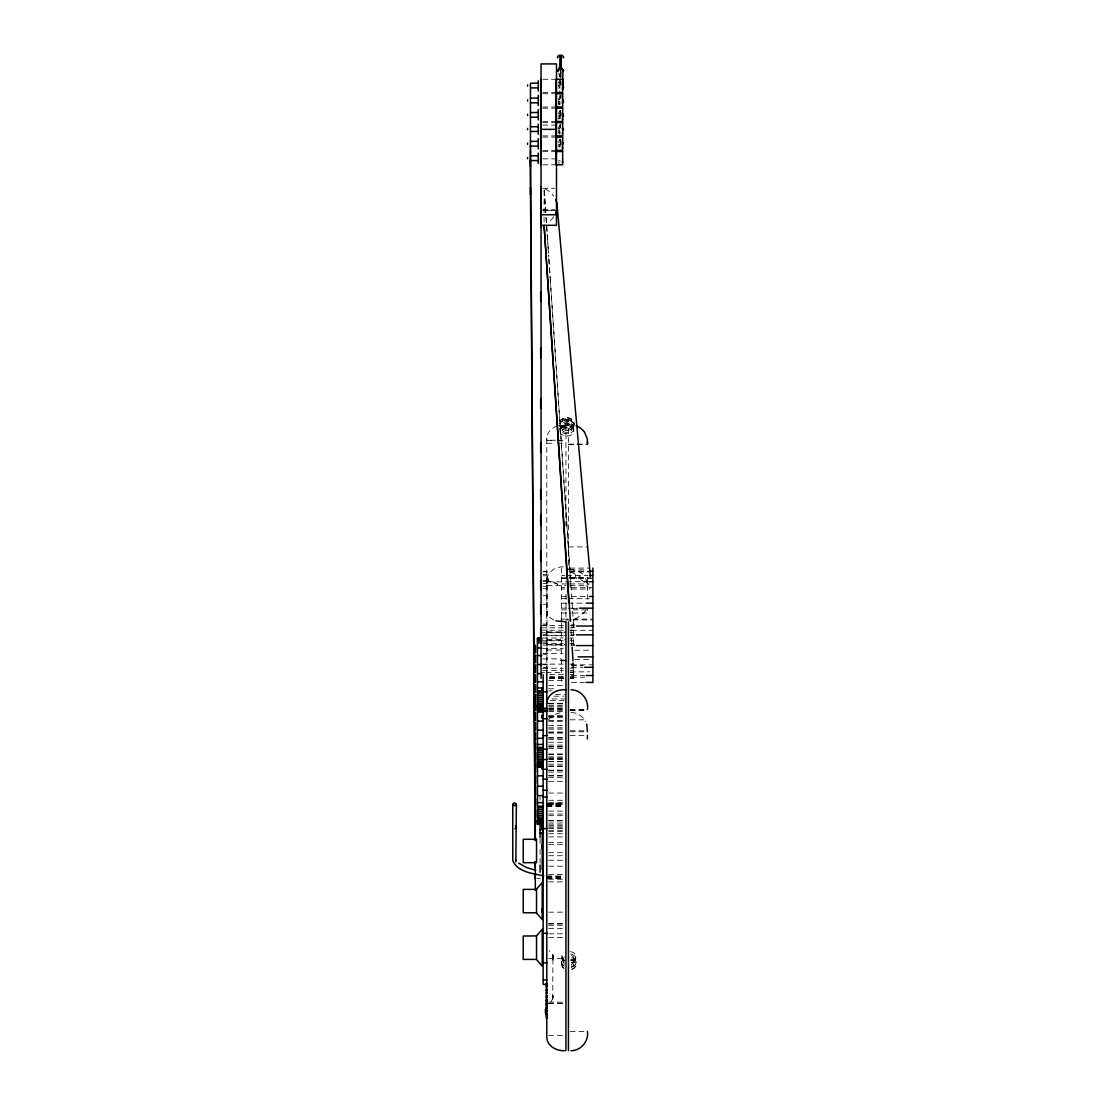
<?xml version="1.0" encoding="UTF-8"?>
<svg xmlns="http://www.w3.org/2000/svg" width="1106" height="1106" viewBox="0 0 1106 1106"><rect width="100%" height="100%" fill="white"/><g stroke="black" fill="none" stroke-linecap="round" stroke-linejoin="round"><path stroke-width="0.75" stroke-dasharray="5 3.75" d="M544.055 221.947L544.097 188.255A32.738 23.115 -3.8 0 1 553.733 196.108M546.958 616.07L546.958 579.917L548.424 579.917L547.332 581.659M560.369 139.411L560.369 143.296L560.41 139.95M560.3 127.743L560.908 125.158M560.369 81.54L560.369 84.125L560.466 72.236M561.005 71.13L560.369 74.323L560.369 70.452M570.102 587.286L570.115 572.009L548.631 255.044M560.327 127.37L560.355 124.024L560.424 129.029M561.005 84.803L561.046 81.609M561.019 77.047L561.074 72.249M560.991 117.098L561.06 110.697M561.046 98.268L561.074 95.061M560.991 145.577L561.06 139.162M552.71 999.008L552.972 955.031L553 957.036M553.124 997.211L553 995.469M546.793 583.097L548.659 576.834L546.793 583.802M546.793 671.19L546.793 438.156C546.903 432.778 551.078 428.368 555.876 426.446M553.138 957.008L553 958.003A6.622 6.567 0 0 0 552.972 955.045L549.253 950.607M553 960.119L552.682 956.953L553.083 957.727M553.124 997.225L551.618 1000.902L549.253 1002.713M558.489 82.438L559.885 80.24M558.489 99.111L559.885 96.913L560.977 96.913M558.489 113.13L559.885 110.932L560.977 110.946M558.419 127.356L560.424 125.158M558.489 141.609L559.885 139.411M548.659 719.799C551.866 715.001 557.728 712.637 563.355 712.554M558.267 425.644L568.553 425.091M563.355 566.825C555.24 566.562 545.507 572.839 546.958 581.88L565.94 581.88M542.77 79.286L556.498 79.286M542.77 92.558L556.498 92.558M542.77 93.747L556.498 93.747M542.77 107.006L554.783 107.006M542.77 108.194L556.498 108.194M542.77 121.453L556.498 121.453M542.77 122.642L556.498 122.642M542.77 125.075L556.498 125.075M542.77 135.9L556.498 135.9M542.77 137.089L556.498 137.089M542.77 150.361L556.498 150.361M542.77 151.536L556.498 151.536M542.77 158.863L554.783 158.863M542.77 164.808L556.498 164.808M542.77 188.255L554.783 188.255M542.77 209.684L554.783 209.684M555.585 440.216L546.958 440.216L546.793 438.156M557.313 440.216L565.94 440.216M546.958 440.603L555.585 440.603M557.313 440.603L565.94 440.603M546.958 443.257L555.585 443.257M557.313 443.257L565.94 443.257M568.443 444.156L583.968 444.156M568.443 444.488L587.424 444.488M568.443 546.903L587.424 546.903M569.839 568.097L589.581 568.097M570.171 569.908L587.424 569.908M569.839 571.249L589.581 571.249M543.157 571.332L546.958 571.332L546.958 670.582M543.157 571.747L546.958 571.747M569.839 571.94L591.226 571.94M543.157 574.553L546.958 574.553M561.613 575.493L564.903 575.493M566.548 575.493L587.936 575.493M543.157 575.784L546.958 575.784M561.613 577.857L568.194 577.857M569.839 577.857L591.226 577.857M561.613 578.314L568.194 578.314M569.839 578.314L592.871 578.314M543.157 580.387L546.958 580.387M543.157 581.397L546.958 581.397M566.548 581.728L589.581 581.728M543.157 583.443L546.958 583.443M561.613 583.94L568.194 583.94M569.839 583.94L589.581 583.94M546.958 585.378L565.94 585.378M570.171 585.641L587.424 585.641M543.157 586.484L546.958 586.484M561.613 587.687L564.903 587.687M571.484 587.687L592.871 587.687M543.157 588.655L546.958 588.655M561.613 589.028L564.903 589.028M571.484 589.028L589.581 589.028M543.157 595.775L546.958 595.775M561.613 596.466L569.839 596.466M571.484 596.466L589.581 596.466M561.613 598.664L566.548 598.664M568.194 598.664L589.581 598.664M561.613 603.157L566.548 603.157M568.194 603.157L584.645 603.157M543.157 604.277L546.958 604.277M561.613 608.162L566.548 608.162M568.194 608.162L578.065 608.162M571.899 608.646L577.069 608.646M561.613 609.876L566.548 609.876M573.129 609.876L589.581 609.876M561.613 613L571.484 613M573.129 613L589.581 613M563.258 619.084L571.484 619.084M573.129 619.084L592.871 619.084M566.548 619.927L571.484 619.927M573.129 619.927L592.871 619.927M543.157 624.047L546.958 624.047M571.484 624.226L574.774 624.226M543.157 625.194L546.958 625.194M541.055 625.471L565.94 625.484M570.171 625.471L573.599 625.471L573.599 645.088L570.171 645.088M571.484 626.024L574.774 626.024M571.484 627.461L574.774 627.461M541.055 627.793L563.313 627.793M570.171 627.793L573.599 627.793M541.055 630.213L563.313 630.213M570.171 630.213L573.599 630.213M571.484 630.323L592.871 630.323M546.958 631.899L565.94 631.899M546.958 632.397L565.94 632.397M541.055 632.715L563.313 632.715M570.171 632.715L573.599 632.715M543.157 634.65L546.958 634.65M571.484 634.844L574.774 634.844M542.756 635.314L563.313 635.314M570.171 635.314L573.599 635.314M546.958 635.687L565.94 635.687M542.756 637.996L563.313 637.996M570.171 637.996L573.599 637.996M546.958 639.489L565.94 639.489M546.958 640.319L564.212 640.319M541.055 640.761L563.313 640.761M570.171 640.761L573.599 640.761M543.157 642.102L546.958 642.102M542.756 643.623L563.313 643.623M570.171 643.623L573.599 643.623M571.484 644.342L574.774 644.342M546.958 644.563L565.94 644.563M546.958 644.867L565.94 644.867M542.756 645.088L563.313 645.088M574.774 645.586L571.484 645.586L571.014 638.826M542.756 648.475L563.313 648.475M546.958 650.024L564.212 650.024M574.774 650.204L592.871 650.204M542.756 653.356L563.313 653.356M543.157 654.254L546.958 654.254M542.756 658.858L560.756 658.927M574.774 659.549L592.871 659.549M541.055 664.112L563.313 664.112M570.171 664.112L573.599 664.112L573.599 678.448L570.171 678.448M543.157 664.692L546.958 664.692M571.484 664.844L592.871 664.844M571.484 665.646L583 665.646M571.484 667.305L583 667.305M543.157 667.706L546.958 667.706M542.756 668.245L563.313 668.245M570.171 668.245L573.599 668.245M542.756 670.388L563.313 670.388M570.171 670.388L573.599 670.388M570.171 671.978L589.581 671.771M541.055 672.42L544.47 672.42M546.184 672.42L563.313 672.42M570.171 672.42L573.599 672.42M549.613 674.646L563.313 674.646M570.171 674.646L573.599 674.646M571.484 675.503L584.645 675.503M549.613 676.36L563.313 676.36M570.171 676.36L573.599 676.36M571.484 677.231L584.645 677.231M549.613 677.563L563.313 677.563M570.171 677.563L573.599 677.563M549.613 678.116L563.313 678.116M570.171 678.116L573.599 678.116M549.613 678.268L563.313 678.268M570.171 678.268L573.599 678.268M549.613 678.448L563.313 678.448M548.687 680.48L564.212 680.48M571.484 682.416L584.645 682.416M548.687 685.444L564.212 685.388M548.687 688.789L553.857 688.789M548.687 690.891L552.129 690.891M555.585 694.568L565.94 694.568M553.857 696.172L564.212 696.172M552.129 698.937L565.94 698.937M550.415 700.444L565.94 700.444M548.687 703.264L564.212 703.264M548.687 703.706L564.212 703.706M548.687 703.789L564.212 703.789M548.687 705.462L565.94 705.462M548.687 706.748L564.212 706.748M548.687 708.075L564.212 708.075M548.687 708.766L564.212 708.766M570.171 709.499L583.968 709.499M548.687 709.554L564.212 709.554M570.171 710.107L583.968 710.107M548.687 710.688L564.212 710.688M570.171 710.522L583.968 710.522M548.687 711.642L564.212 711.642M548.687 715.513L564.212 715.513M548.687 716.522L564.212 716.522M548.687 716.688L564.212 716.688M548.687 717.67L564.212 717.67M570.171 719.826L587.424 719.826M548.687 720.587L564.212 720.587M548.687 721.306L564.212 721.306M548.687 725.508L565.94 725.508M548.687 727.831L565.94 727.831M548.687 729.075L564.212 729.075M570.171 730.803L583.968 730.803M570.171 731.771L583.968 731.771M548.687 731.992L565.94 731.992M548.687 732.531L564.212 732.531M548.687 733.071L565.94 733.071M570.171 735.393L587.424 735.393M548.687 737.495L564.212 737.495M548.687 738.172L564.212 738.172M548.687 739.651L564.212 739.651M548.687 742.278L564.212 742.278M548.687 745.112L564.212 745.112M548.687 746.661L564.212 746.661M548.687 747.02L564.212 747.02M548.687 748.596L565.94 748.596M548.687 754.002L565.94 754.002M548.687 754.347L565.94 754.278M548.687 756.891L564.212 756.891M548.687 757.983L564.212 757.983M548.687 758.771L564.212 758.771M548.687 759.421L564.212 759.421M548.687 761.564L564.212 761.564M548.687 761.702L564.212 761.702M548.687 764.122L564.212 764.122M548.687 765.905L564.212 765.905M548.687 766.555L564.212 766.555M548.687 770.135L564.212 770.135M548.687 770.384L564.212 770.384M548.687 772.043L564.212 772.043M548.687 775.361L565.94 775.361M548.687 775.983L564.212 775.983M548.687 777.698L564.212 777.698M548.687 781.348L564.212 781.348M548.687 793.057L564.212 793.057M548.687 800.274L565.94 800.274M548.687 802.804L564.212 802.804M546.958 803.219L564.212 803.219M548.687 803.357L564.212 803.357M546.958 803.827L564.212 803.827M546.958 804.532L564.212 804.532M548.687 804.712L564.212 804.712M546.958 805.265L564.212 805.265M546.958 805.915L564.212 805.915M546.958 806.412L564.212 806.412M548.687 811.099L564.212 811.099M548.687 814.071L564.212 814.071M548.687 815.689L565.94 815.689M548.687 820.472L564.212 820.472M548.687 820.942L565.94 820.942M548.687 823.044L564.212 823.044M548.687 824.896L564.212 824.896M548.687 825.961L564.212 825.961M548.687 827.26L565.94 827.26M548.687 828.38L564.212 828.38M548.687 830.288L564.212 830.288M548.687 831.449L564.212 831.449M548.687 833.717L564.212 833.717M548.687 836.938L564.212 836.938M548.687 842.661L564.212 842.661M548.687 844.459L564.212 844.459M548.687 852.712L564.212 852.712M548.687 855.74L564.212 855.74M548.687 860.247L564.212 860.247M548.687 866.178L564.212 866.178M548.687 874.39L564.212 874.39M546.958 875.98L564.212 875.98M546.958 876.56L564.212 876.56M546.958 877.252L564.212 877.252M546.958 877.984L564.212 877.984M536.977 878.344L540.309 878.344M546.958 878.662L564.212 878.662M548.687 879.201L564.212 879.201M548.687 881.883L565.94 881.883M548.687 912.173L565.94 912.173M548.687 923.634L564.212 923.634M548.687 923.952L565.94 923.952M548.687 925.21L564.212 925.21M548.687 928.501L564.212 928.501M548.687 933.81L564.212 933.81M548.687 937.556L564.212 937.556M548.687 958.667L564.212 958.667M548.687 1002.119L565.94 1002.119M548.687 1003.294L565.94 1003.294M548.687 1003.488L564.212 1003.488M570.171 1031.4L587.424 1031.4M548.687 1035.354L564.212 1035.354M561.101 76.798L559.885 76.798A16.148 3.207 78.7 0 0 558.641 73.328M569.742 569.466L573.613 569.452L576.115 578.051A16.77 11.862 0 0 1 587.355 587.327L587.424 588.198M573.613 425.16L568.443 425.091L568.443 569.908M571.028 712.513C577.125 712.582 582.959 716.218 585.724 721.651M576.115 578.051L568.443 577.553L587.59 577.553L587.59 601.747M578.507 571.069L580.705 572.424M553.677 620.148L547.65 615.613L546.958 611.189M579.627 571.581L582.682 574.097M558.489 85.812L559.885 87.996M558.489 102.471L559.885 104.669L559.885 95.061M558.489 116.503L559.885 118.688L559.885 110.683M558.419 130.715L559.83 132.914L559.83 124.909M558.489 144.969L559.885 147.167L559.885 139.162M585.724 578.231L587.355 583.083M553 995.704L553.138 996.451M545.77 212.822L544.097 188.255L545.949 215.794M546.101 217.744L547.138 233.007M547.249 234.693L548.521 253.357M546.074 217.523L547.346 236.463M547.47 238.177L548.742 257.117M548.853 258.832L550.138 277.772M550.249 279.486L573.599 625.471M570.973 629.881L571.996 645.379M573.143 662.591L573.599 669.476M572.59 662.936L573.599 678.448M553.124 956.759L553.138 957.741M587.59 608.646L587.59 610.443M576.088 962.275A7.244 5.115 0 0 1 570.724 967.211A7.203 5.101 0 0 0 576.06 962.248A7.203 5.101 0 0 0 570.71 957.326A7.244 5.115 0 0 1 576.088 962.275L576.088 964.695A7.244 5.115 0 0 1 570.724 969.644M570.641 951.602A6.899 4.88 0 0 1 575.756 956.317L575.756 958.681M574.097 423.031L574.097 425.229M574.069 958.736L574.069 962.206M573.765 428.824A6.899 4.88 0 0 1 563.41 433.054A6.899 4.88 0 0 1 563.41 424.593A6.899 4.88 0 0 1 573.765 428.824L573.765 431.188A6.899 4.88 0 0 1 563.41 435.418A6.899 4.88 0 0 1 563.41 426.957A6.899 4.88 0 0 1 573.765 431.188M572.079 425.285A5.226 3.691 0 0 1 564.24 428.492A5.226 3.691 0 0 1 564.24 422.091A5.226 3.691 0 0 1 572.079 425.285L572.079 428.755M565.94 425.091L565.94 525.917M565.94 594.392L565.94 621.835M563.631 958.736L563.631 962.206M561.945 956.317L561.945 958.681M561.627 425.285L561.627 428.755M561.613 568.097L561.613 616.954M561.613 622.941L561.613 657.337M561.613 658.844L561.613 682.416M561.613 962.275L561.613 964.695M560.493 71.13L560.493 84.803M560.493 95.061L560.493 98.268M560.493 110.683L560.493 118.688M560.493 139.162L560.493 147.167M559.885 73.839L559.885 77.047M559.885 81.595L559.885 93.706M559.885 137.808L559.885 128.199A16.148 4.369 -86.7 0 0 558.641 128.448M559.954 428.824L559.954 431.188M559.83 118.757L559.83 113.946A16.148 4.369 -86.7 0 0 558.585 114.181M540.074 796.901L540.074 800.136M540.074 838.597L540.074 843.754M540.074 849.491L540.074 864.159M558.641 85.936A16.148 4.369 -86.7 0 1 559.885 85.701M559.719 101.918A2.53 1.175 0.6 0 1 558.585 101.6M558.585 99.941A2.53 1.175 0.6 0 1 559.719 99.651M558.378 118.522A2.53 1.175 0.6 0 1 560.161 118.19M558.585 118.231A16.148 3.207 78.7 0 1 559 119.296M559.65 130.162A2.53 1.175 0.6 0 1 558.516 129.844M558.516 128.185A2.53 1.175 0.6 0 1 559.65 127.895M558.309 146.766A2.53 1.175 0.6 0 1 560.092 146.434M558.378 88.176A2.53 1.175 0.6 0 1 560.161 87.844M559.719 85.259A2.53 1.175 0.6 0 1 558.585 84.941M558.585 83.282A2.53 1.175 0.6 0 1 561.019 82.991M560.161 103.867A2.53 1.175 0.6 0 1 558.378 103.508M558.378 101.849A2.53 1.175 0.6 0 1 560.161 101.517M558.641 104.005A16.148 3.207 78.7 0 1 559.069 105.084M558.641 99.969A16.148 4.369 -86.7 0 1 559.885 99.734M559.719 115.936A2.53 1.175 0.6 0 1 558.585 115.632M558.585 113.973A2.53 1.175 0.6 0 1 559.719 113.669M558.378 132.54A2.53 1.175 0.6 0 1 560.161 132.208M558.641 132.485A16.148 3.207 78.7 0 1 559.069 133.549M561.019 144.43A2.53 1.175 0.6 0 1 558.585 144.098M558.585 142.439A2.53 1.175 0.6 0 1 561.019 142.162M560.161 163.038A2.53 1.175 0.6 0 1 558.378 162.679M558.378 161.02A2.53 1.175 0.6 0 1 560.161 160.688M553.705 216.831A32.738 23.115 -3.8 0 1 547.857 222.831M585.779 610.567A38.848 27.443 -3.8 0 1 571.65 620.577M570.115 572.009A38.848 27.443 -3.8 0 1 590.148 588.433M574.097 422.81A7.244 5.115 0 0 1 567.807 427.884A7.244 5.115 0 0 1 559.871 424.137M559.871 421.483A7.244 5.115 0 0 1 566.853 417.681A7.244 5.115 0 0 1 573.848 421.483M571.47 959.04A5.24 3.705 0 0 1 571.47 965.469M564.309 964.1A5.24 3.705 0 0 1 564.309 960.395M570.724 959.745A7.244 5.115 0 0 1 576.088 964.695M563.728 968.317A7.244 5.115 0 0 1 563.728 961.073M571.47 955.473A5.24 3.705 0 0 1 571.47 961.888M564.309 960.533A5.24 3.705 0 0 1 564.309 956.842M575.756 956.317A6.899 4.88 0 0 1 570.641 961.031M563.963 959.759A6.899 4.88 0 0 1 563.963 952.86M570.627 953.994A6.871 4.853 0 0 1 575.714 958.681A6.871 4.853 0 0 1 570.627 963.381M563.991 962.123A6.871 4.853 0 0 1 563.991 955.252M571.346 962.483A4.977 3.525 0 0 1 571.346 968.58M564.032 966.437A4.977 3.525 0 0 1 564.032 964.612M570.572 960.409A6.677 4.728 0 0 1 575.535 964.971A6.677 4.728 0 0 1 570.572 969.533M564.129 968.303A6.677 4.728 0 0 1 564.129 961.626M571.152 964.28A3.263 2.309 0 0 1 571.152 967.543M556.498 210.444L542.77 210.444L556.498 210.486M557.714 584.272L555.06 582.42L547.65 580.954L557.714 584.272M565.788 422.133A1.521 1.078 0 0 0 568.318 421.649A1.521 1.078 0 0 0 566.466 420.335A1.521 1.078 0 0 0 565.788 422.133M571.014 421.04A7.244 5.115 0 0 0 559.871 423.902A7.203 5.101 0 0 1 570.986 421.082A7.203 5.101 0 0 1 570.986 429.432A7.203 5.101 0 0 1 559.899 426.57A7.244 5.115 0 0 0 571.014 429.418A7.244 5.115 0 0 0 571.014 421.04M563.161 431.368A5.226 3.691 0 0 0 571.899 429.722A5.226 3.691 0 0 0 565.512 425.188A5.226 3.691 0 0 0 563.161 431.368M564.364 425.022A4.977 3.525 0 0 0 571.843 421.967A4.977 3.525 0 0 0 564.364 418.925A4.977 3.525 0 0 0 564.364 425.022M562.138 425.865A6.677 4.728 0 0 0 573.309 423.75A6.677 4.728 0 0 0 565.125 417.971A6.677 4.728 0 0 0 562.138 425.865M564.544 423.225A3.263 2.309 0 0 0 570.005 422.188A3.263 2.309 0 0 0 566.009 419.354A3.263 2.309 0 0 0 564.544 423.225M563.756 958.639A7.203 5.101 0 0 0 563.756 965.856A7.244 5.115 0 0 1 563.728 958.653"/><path stroke-width="1.5" d="M560.369 70.452L561.101 55.369A16.148 4.424 87.2 0 1 563.618 57.125A16.148 3.138 -78.2 0 0 563.203 57.858M563.078 71.061L560.977 66.581L561.101 55.369M562.678 89.047L562.899 70.466M587.424 709.499C589.042 699.78 581.009 689.729 571.028 689.798M587.424 731.771L586.733 724.057M587.59 441.916L587.424 444.488L587.355 438.971L584.369 431.838L580.705 428.16L576.115 425.782M546.793 703.347C547.138 694.056 557.535 688.762 565.94 689.978M543.806 875.911C533.037 873.463 517.649 872.261 512.769 860.648L512.769 804.297L514.567 802.776L516.364 804.297L515.838 861.933M587.397 738.794L587.424 735.393M516.364 804.297L514.567 805.804L512.769 804.297M560.521 55.991L559.885 55.369L559.885 66.567L557.783 71.033M563.078 84.733L563.092 83.558M563.078 101.393L563.092 100.231M563.078 115.425L563.092 114.25M563.023 129.637L563.023 128.476M563.078 143.904L563.092 142.729M536.521 935.897L542.216 929.261L542.216 966.174L536.521 959.538L536.521 935.897L523.235 936.035L523.235 959.414L536.521 959.414M515.023 828.698L516.295 827.44L515.838 825.712M571.028 1050.7C580.871 1050.797 589.042 1041.064 587.424 1031.4M565.94 660.489L560.77 660.448M559.885 66.567L560.977 66.581M538.235 83.185L530.451 83.185L530.451 87.913L538.235 87.913M530.451 98.102L538.235 98.102M530.451 102.83L538.235 102.83M530.451 112.508L538.235 112.508M530.451 117.236L538.235 117.236M530.451 126.72L538.235 126.72M541.055 129.361L556.498 129.361M530.451 131.448L538.235 131.448M530.451 141.374L538.235 141.374M530.451 146.103L538.235 146.103M530.451 155.808L538.235 155.808M530.451 160.536L538.235 160.536M541.055 186.596L541.055 226.827M541.055 214.758L556.498 214.758M541.055 225.32L556.498 225.32L556.498 63.913L541.055 63.913L541.055 678.448M589.581 571.249L592.871 571.249M589.581 575.493L592.871 575.493M589.581 581.728L592.871 581.728M589.581 596.466L592.871 596.466M586.291 603.157L592.871 603.157M579.71 608.162L592.871 608.162M576.42 626.024L592.871 626.024M576.42 634.844L592.871 634.844M537.475 638.356L541.746 638.356L537.475 638.148L537.475 824.426M537.475 638.839L541.746 638.839M537.475 639.724L541.746 639.724M537.475 640.968L541.746 640.968M537.475 642.793L541.746 642.793M576.42 645.586L592.871 645.586M537.475 647.992L541.746 647.992M537.475 655.595L541.746 655.595M578.065 656.867L592.871 656.867M537.475 664.526L541.746 664.526M584.645 667.305L592.871 667.305M537.475 673.637L541.746 673.637M586.291 675.503L592.871 675.503M537.475 681.808L543.157 681.808M586.291 682.416L592.871 682.416L592.871 568.097M537.475 687.932L543.157 687.932M537.475 690.877L543.157 690.877M543.157 691.9L546.958 691.9M537.475 692.19L543.157 692.19M537.475 693.904L543.157 693.904M537.475 695.743L543.157 695.743M537.475 697.665L543.157 697.665M537.475 699.586L543.157 699.586M537.475 701.481L543.157 701.481M537.475 703.264L543.157 703.264M537.475 704.909L543.157 704.909M537.475 705.462L543.157 705.462M537.475 705.669L543.157 705.669M537.475 706.001L543.157 706.001M537.475 706.402L543.157 706.402M537.475 706.831L543.157 706.831M537.475 707.218L543.157 707.218M537.475 707.536L543.157 707.536M537.475 707.702L543.157 707.702M543.157 708.186L546.958 708.186M537.475 708.49L543.157 708.49M543.157 708.918L546.958 708.918M537.475 709.582L543.157 709.582M537.475 710.301L543.157 710.301M537.475 710.66L546.958 710.605M543.157 711.435L546.958 711.435M537.475 712.112L543.157 712.112M543.157 718.776L546.958 718.776M537.475 721.043L543.157 721.043M537.475 730.154L543.157 730.154M543.157 735.711L546.958 735.711M537.475 738.324L543.157 738.324M537.475 744.449L543.157 744.449M537.475 747.393L543.157 747.393M537.475 748.707L543.157 748.707M543.157 749.135L546.958 749.135M537.475 750.421L543.157 750.421M537.475 752.26L543.157 752.26M537.475 754.181L543.157 754.181M537.475 756.103L543.157 756.103M537.475 757.997L543.157 757.997M543.157 759.545L546.958 759.545M537.475 759.781L543.157 759.781M537.475 761.426L543.157 761.426M537.475 761.979L543.157 761.979M537.475 762.186L543.157 762.186M537.475 762.518L543.157 762.518M537.475 762.919L543.157 762.919M537.475 763.347L543.157 763.347M537.475 763.734L543.157 763.734M537.475 764.052L543.157 764.052M537.475 764.218L543.157 764.218M537.475 765.006L543.157 765.006M537.475 766.099L543.157 766.099M537.475 766.817L543.157 766.817M537.475 767.177L543.157 767.177M543.157 769.278L546.958 769.278M537.475 775.831L543.157 775.831M543.157 779.191L546.958 779.191M537.475 786.242L543.157 786.242M543.157 790.278L546.958 790.278M537.475 795.629L543.157 795.629M543.157 797.025L546.958 797.025M537.475 802.693L543.157 802.693M537.475 806.163L543.157 806.163M537.475 807.629L543.157 807.629M537.475 809.468L543.157 809.468M537.475 811.389L543.157 811.389M537.475 813.311L543.157 813.311M537.475 815.205L543.157 815.205M537.475 817.002L543.157 817.002M537.475 818.647L543.157 818.647M537.475 820.099L543.157 820.099M537.475 820.776L543.157 820.611M543.157 821.039L535.318 820.928L535.318 840.131M537.475 821.385L543.157 821.385M537.475 821.73L543.157 821.73M537.475 822.062L543.157 822.062M537.475 822.325L543.157 822.325M537.475 822.477L543.157 822.477M537.475 823.058L543.157 823.058M537.475 823.514L543.157 823.514M537.475 823.887L543.157 823.887M537.475 824.15L543.157 824.15M537.475 824.343L543.157 824.426M543.157 828.532L546.958 828.532M540.074 829.652L543.516 829.652M540.074 832.97L543.516 832.97M536.521 889.39L523.235 889.39L523.235 912.768L536.521 912.768M543.157 933.27L546.958 933.27M543.157 962.801L546.958 962.801M543.157 979.957L546.958 979.957M546.336 984.133L547.387 984.133M546.958 984.354L543.157 984.354L543.157 674.798M546.336 985.792L547.387 985.792M546.336 986.345L547.387 986.345M546.336 989.676L547.387 989.676M546.336 990.271L547.387 990.271M546.336 990.741L547.387 990.741M546.336 992.621L547.387 992.621M546.336 993.312L547.387 993.312M546.336 995.621L547.387 995.69M546.336 996.769L547.387 996.769M546.336 997.847L547.387 997.847M546.336 999.783L547.387 999.783M546.336 1000.211L547.387 1000.211M546.336 1000.709L547.387 1000.709M546.336 1001.746L547.387 1001.746M546.336 1003.322L547.387 1003.322M546.336 1003.626L547.387 1003.626M546.336 1004.248L547.387 1004.414M546.336 1005.036L547.387 1005.036M546.336 1005.34L547.387 1005.34M546.336 1007.151L547.387 1007.151M546.336 1007.898L547.387 1007.898M546.336 1011.161L547.387 1011.161M546.336 1014.202L547.387 1014.202M546.336 1015.833L547.387 1015.833M546.336 1017.022L547.387 1017.022M547.387 1018.101L546.336 1018.101L546.336 983.372M555.876 620.908L565.94 621.835L565.94 1050.534C557.631 1051.695 547.194 1046.663 546.793 1037.414L546.793 1005.271M535.691 870.311L526.774 867.616L518.714 863.164M516.115 859.611L516.364 860.565M557.175 206.352L590.341 576.627M570.392 621.282L544.097 225.32L568.774 601.941M572.106 647.107L573.019 660.876M530.451 159.845L535.263 840.56M530.465 187.301L535.11 839.675M535.207 861.933L535.263 870.56M535.29 874.003L535.332 879.173M530.451 145.411L530.451 166.674M568.443 621.835L568.443 1050.534M561.613 618.033L561.613 620.494M546.793 671.19L546.793 760.209M546.793 761.398L546.793 990.921M545.977 1008.036L545.977 1014.478M545.396 1009.598L545.396 1012.916M542.714 828.588L542.714 833.357M542.714 868.915L542.714 883.694M542.216 832.528L542.216 869.44M541.774 688.167L541.774 691.139M541.774 706.72L541.774 711.075M541.774 715.015L541.774 718.001M541.774 764.564L541.774 768.905M541.774 824.426L541.774 828.781M541.774 845.26L541.774 848.247M541.774 908.856L541.774 911.828M540.668 79.286L540.668 92.558M540.668 93.747L540.668 107.006M540.668 108.194L540.668 121.453M540.668 122.642L540.668 135.9M540.668 137.089L540.668 150.361M540.668 151.536L540.668 164.808M540.668 291.735L540.668 301.413M540.668 348.224L540.668 357.888M540.668 398.741L540.668 408.418M540.668 442.829L540.668 452.492M540.668 489.502L540.668 499.165M540.668 515.189L540.668 524.866M540.668 551.203L540.668 560.88M540.668 580.401L540.668 590.065M540.668 604.747L540.668 614.411M540.668 627.849L540.668 637.512M540.074 822.892L540.074 837.491M540.074 864.92L540.074 872.275M538.235 80.779L538.235 91.065M538.235 95.24L538.235 105.512M538.235 109.688L538.235 119.96M538.235 124.135L538.235 134.407M538.235 138.582L538.235 148.868M538.235 153.029L538.235 163.315M535.567 645.157L535.567 652.817M535.567 655.001L535.567 662.674M535.567 664.858L535.567 672.517M535.567 674.701L535.567 682.374M535.567 684.559L535.567 692.232M535.567 694.402L535.567 702.075M535.567 702.918L535.567 710.591M535.567 712.776L535.567 720.435M535.567 722.619L535.567 730.292M535.567 732.476L535.567 740.149M535.567 742.32L535.567 749.992M535.567 752.177L535.567 760.776M535.567 764.384L535.567 772.043M535.567 775.652L535.567 783.325M535.567 786.919L535.567 794.592M535.567 798.186L535.567 805.859M535.567 809.468L535.567 817.127M535.318 861.643L535.318 890.482M530.465 88.632L530.465 194.684M527.603 84.941L527.603 86.171M527.603 99.858L527.603 101.088M527.603 114.25L527.603 115.48M527.603 128.462L527.603 129.706M527.603 143.13L527.603 144.361M527.603 157.564L527.603 158.794M562.36 85.964A16.148 4.424 87.2 0 1 563.618 87.471A16.148 3.138 -78.2 0 0 563.203 88.19M562.553 100.217A2.53 1.175 0.6 0 1 562.553 101.393M562.346 118.798A2.53 1.175 0.6 0 1 562.346 119.973M562.304 114.208A16.148 4.424 87.2 0 1 563.548 115.715A16.148 3.138 -78.2 0 0 563.134 116.434M562.498 128.462A2.53 1.175 0.6 0 1 562.484 129.637M562.277 147.043A2.53 1.175 0.6 0 1 562.277 148.218M559.885 55.369A16.148 4.369 -86.7 0 0 557.396 57.097A16.148 3.207 78.7 0 1 557.811 57.83M557.936 70.729A2.53 1.175 0.6 0 1 560.701 69.291A2.53 1.175 0.6 0 1 562.553 71.061M562.346 88.452A2.53 1.175 0.6 0 1 562.346 89.627M562.36 69.291A16.148 4.424 87.2 0 1 563.618 70.798A16.148 3.138 -78.2 0 0 563.203 71.531M557.811 70.134A16.148 4.369 -86.7 0 0 557.396 70.77A16.148 3.207 78.7 0 1 557.811 71.503M562.553 83.558A2.53 1.175 0.6 0 1 562.553 84.733M562.346 102.125A2.53 1.175 0.6 0 1 562.346 103.3M562.36 99.982A16.148 4.424 87.2 0 1 563.618 101.489A16.148 3.138 -78.2 0 0 563.203 102.222M562.553 114.25A2.53 1.175 0.6 0 1 562.553 115.425M562.346 132.817A2.53 1.175 0.6 0 1 562.346 133.992M562.36 128.462A16.148 4.424 87.2 0 1 563.618 129.969M562.553 142.715A2.53 1.175 0.6 0 1 562.553 143.891M562.346 161.296A2.53 1.175 0.6 0 1 562.346 162.471M555.627 199.356A32.738 23.115 -3.8 0 1 555.613 213.458M542.216 882.616L536.521 889.086L536.521 913.086L542.216 919.542L542.216 882.616M562.678 79.286L556.042 79.286L556.042 92.558L562.678 92.558L562.678 79.286M562.678 93.747L556.042 93.747L556.042 107.006L562.678 107.006L562.678 93.747M562.678 108.194L556.042 108.194L556.042 121.453L562.678 121.453L562.678 108.194M562.678 122.642L556.042 122.642L556.042 135.9L562.678 135.9L562.678 122.642M562.678 137.089L556.042 137.089L556.042 150.361L562.678 150.361L562.678 137.089M562.678 151.536L556.042 151.536L556.042 164.808L562.678 164.808L562.678 151.536M536.521 839.288L523.235 839.288L523.235 862.68L536.521 862.68L536.521 839.288"/></g></svg>
